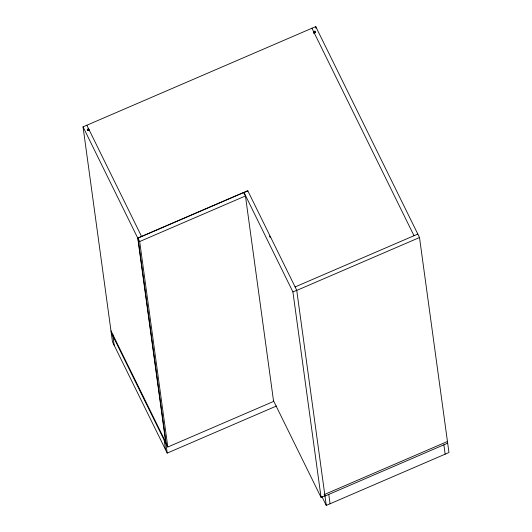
<?xml version="1.0" encoding="UTF-8"?>
<svg xmlns="http://www.w3.org/2000/svg" width="532" height="532" viewBox="0 0 532 532"><rect width="100%" height="100%" fill="white"/><g stroke="black" fill="none" stroke-linecap="round" stroke-linejoin="round"><path stroke-width="0.8" d="M276.467 406.016L167.208 453.098L112.491 341.883L83.039 126.875L315.742 26.6L419.509 237.518L448.961 452.526L326.262 505.4L321.867 496.469M314.199 32.844L315.469 32.299L314.904 31.149L313.634 31.694L313.86 33.336M87.428 130.353L88.95 129.702M313.534 32.924L315.057 32.266M89.11 129.835L87.84 130.387L87.275 129.236L88.545 128.684L88.771 130.333M167.208 453.098L137.755 238.09L247.759 190.682L296.809 290.392L419.509 237.518M137.974 238.09L243.749 192.511L245.452 195.962L273.594 401.434L167.819 447.013L166.124 443.562L137.974 238.09L139.677 241.541L167.819 447.013M244.281 194.253L244.055 192.611L247.865 190.968M139.677 241.541L245.452 195.962M295.114 286.941L417.813 234.067M324.872 495.764L321.069 497.407L292.919 291.935L296.73 290.292L326.262 505.4M324.753 494.368L447.452 441.493M447.678 443.176L324.986 496.05L324.148 494.281M311.932 28.243L414.002 235.709M269.478 236.055L270.209 237.531M244.055 192.611L292.919 291.935M273.295 400.31L321.069 497.407M86.849 125.233L141.559 236.447M83.039 126.875L137.755 238.09M110.982 330.857L165.691 442.065M111.215 332.54L165.924 443.748M443.874 444.819L445.151 454.168M315.742 26.6L315.968 28.243M314.904 31.149L315.124 32.791M328.789 494.414L330.073 503.757M164.228 440.297L165.505 449.646M113.243 335.459L113.323 336.018L112.678 334.309M112.91 335.991L114.187 345.334"/></g></svg>
